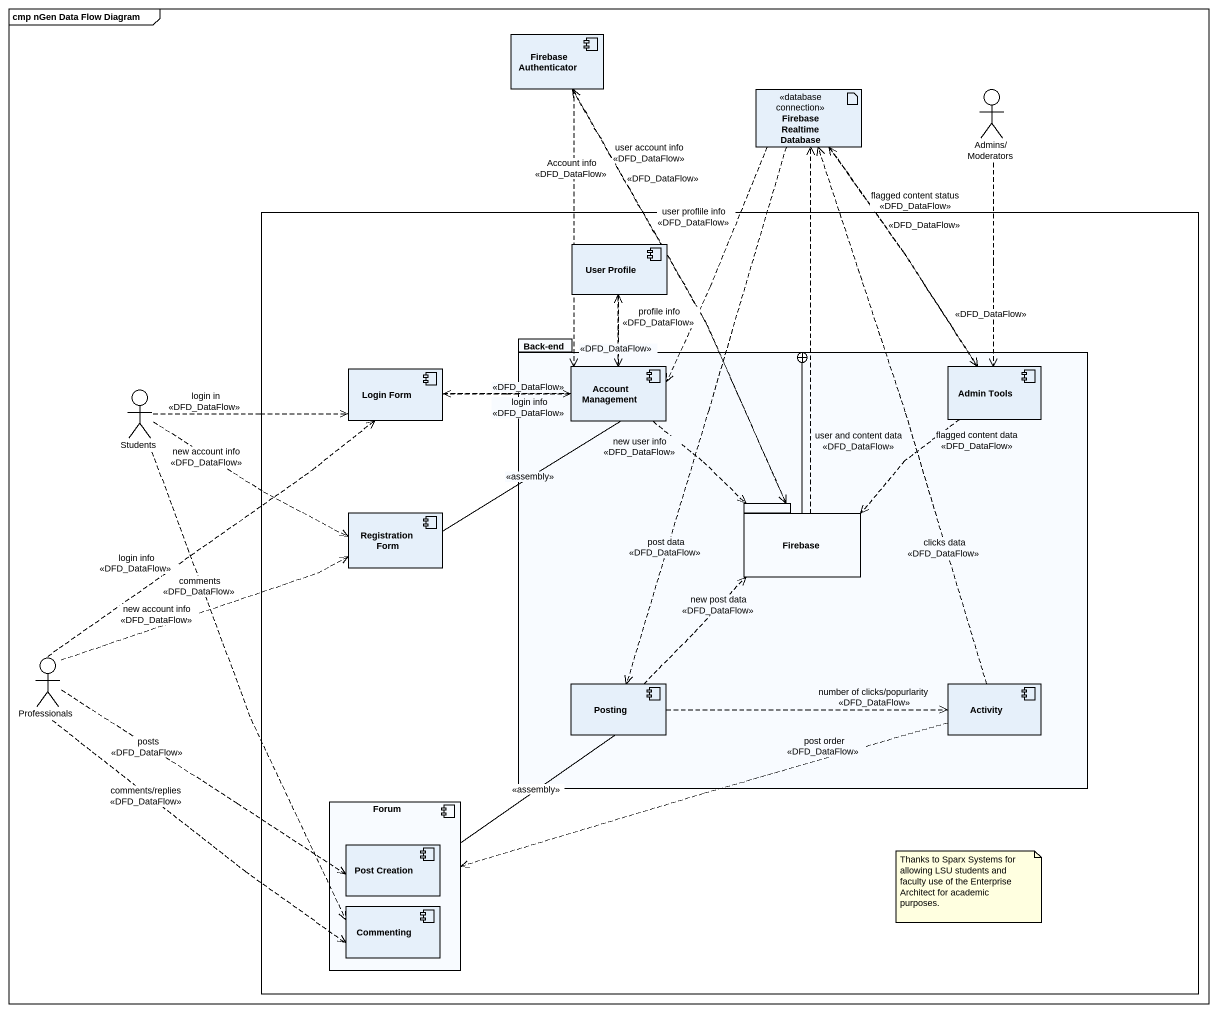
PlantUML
@startuml
mainframe cmp nGen Data Flow Diagram
component "Firebase Authenticator" as Firebase_Authenticator
artifact "Firebase Realtime Database" as Firebase_Realtime_Database <<database connection>>
actor "Admins/Moderators" as Admins_Moderators
rectangle " " as rectangle1 {
  component "User Profile" as User_Profile
  component "Login Form" as Login_Form
  package "Back-end" as Back_end {
    component "Account Management" as Account_Management
    component "Admin Tools" as Admin_Tools
    package Firebase {
    }
    component Posting
    component Activity
  }
  component "Registration Form" as Registration_Form
  component Forum {
    component "Post Creation" as Post_Creation
    component Commenting
  }
}
actor Students
actor Professionals
Firebase_Authenticator ..> Account_Management : Account info\n<<DFD_DataFlow>>
Firebase_Authenticator ..> Firebase : <<DFD_DataFlow>>
Firebase_Realtime_Database ..> Account_Management : user proflile info\n<<DFD_DataFlow>>
Firebase_Realtime_Database ..> Admin_Tools : flagged content status\n<<DFD_DataFlow>>
Firebase_Realtime_Database ..> Posting : post data\n<<DFD_DataFlow>>
Admins_Moderators ..> Admin_Tools : <<DFD_DataFlow>>
User_Profile ..> Account_Management : profile info\n<<DFD_DataFlow>>
Login_Form .right.> Account_Management : <<DFD_DataFlow>>
Account_Management .up.> User_Profile : <<DFD_DataFlow>>
Account_Management .left.> Login_Form : login info\n<<DFD_DataFlow>>
Account_Management -- Registration_Form : <<assembly>>
Account_Management ..> Firebase : new user info\n<<DFD_DataFlow>>
Admin_Tools .up.> Firebase_Realtime_Database : <<DFD_DataFlow>>
Admin_Tools ..> Firebase : flagged content data\n<<DFD_DataFlow>>
Students .right.> Login_Form : login in\n<<DFD_DataFlow>>
Students .right.> Registration_Form : new account info\n<<DFD_DataFlow>>
Students ..> Commenting : comments\n<<DFD_DataFlow>>
Firebase .up.> Firebase_Authenticator : user account info\n<<DFD_DataFlow>>
Firebase .up.> Firebase_Realtime_Database : user and content data\n<<DFD_DataFlow>>
Firebase --+ Back_end
Professionals .up.> Login_Form : login info\n<<DFD_DataFlow>>
Professionals .right.> Registration_Form : new account info\n<<DFD_DataFlow>>
Professionals .right.> Post_Creation : posts\n<<DFD_DataFlow>>
Professionals ..> Commenting : comments/replies\n<<DFD_DataFlow>>
Posting .up.> Firebase : new post data\n<<DFD_DataFlow>>
Posting .right.> Activity : number of clicks/popurlarity\n<<DFD_DataFlow>>
Activity .up.> Firebase_Realtime_Database : clicks data\n<<DFD_DataFlow>>
Activity .left.> Forum : post order\n<<DFD_DataFlow>>
Forum -up- Posting : <<assembly>>
note as N1
  Thanks to Sparx Systems for allowing LSU students and faculty use of the Enterprise Architect for academic purposes.
end note
@enduml
